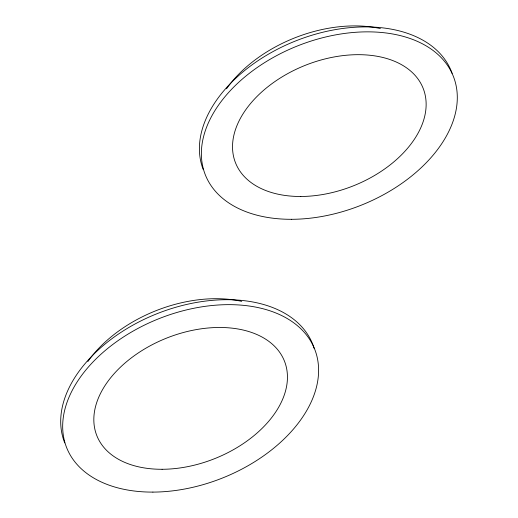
<?xml version="1.0" encoding="UTF-8"?>
<svg xmlns="http://www.w3.org/2000/svg" width="518" height="518" viewBox="0 0 518 518"><rect width="100%" height="100%" fill="white"/><g stroke="black" fill="none" stroke-linecap="round" stroke-linejoin="round"><path stroke-width="0.78" d="M203.147 169.347A133.43 85.768 -21.7 0 1 297.753 40.113A133.43 85.768 -21.7 0 1 452.123 73.388M226.534 88.772A114.867 73.834 -21.7 0 1 380.4 28.555M87.84 361.57A114.867 73.834 -21.7 0 1 241.705 301.353M64.744 442.89A133.43 85.768 -21.7 0 1 160.153 312.49A133.43 85.768 -21.7 0 1 314.148 348.381M291.595 219.302A133.43 85.768 -21.7 0 0 454.098 78.347A133.43 85.768 -21.7 0 0 242.307 79.086A133.43 85.768 -21.7 0 0 291.595 219.302M300.783 196.484A100.945 64.886 -21.7 0 0 423.718 89.847A100.945 64.886 -21.7 0 0 263.5 90.404A100.945 64.886 -21.7 0 0 300.783 196.484M152.901 492.1A133.43 85.768 -21.7 0 0 315.404 351.146A133.43 85.768 -21.7 0 0 103.613 351.884A133.43 85.768 -21.7 0 0 152.901 492.1M162.089 469.282A100.945 64.886 -21.7 0 0 285.023 362.645A100.945 64.886 -21.7 0 0 124.806 363.202A100.945 64.886 -21.7 0 0 162.089 469.282"/></g></svg>
